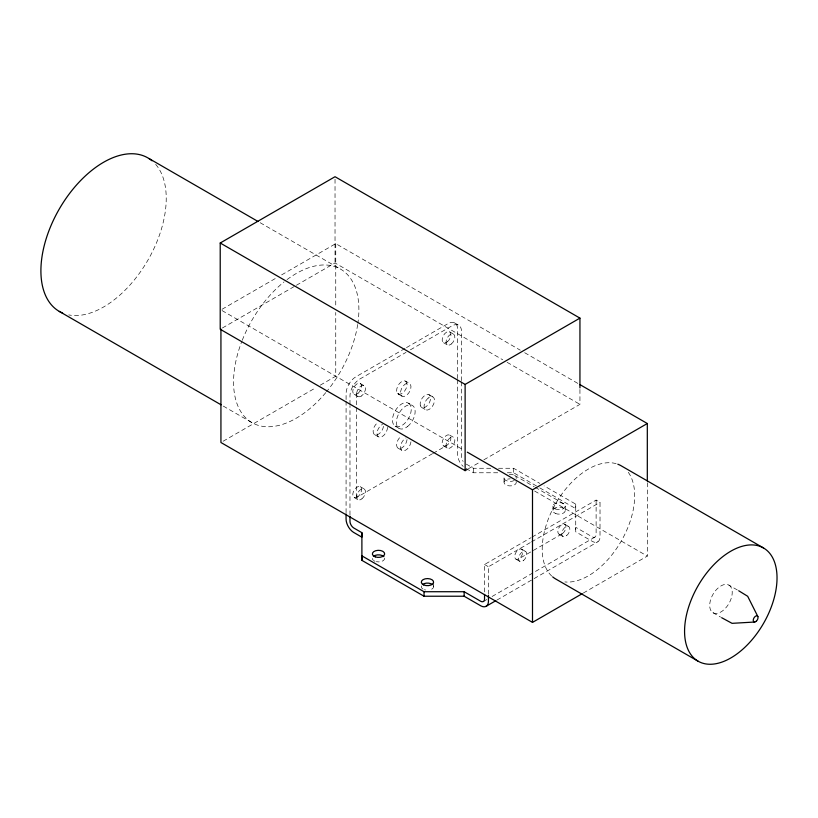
<?xml version="1.0" encoding="UTF-8"?>
<svg xmlns="http://www.w3.org/2000/svg" width="818" height="818" viewBox="0 0 818 818"><rect width="100%" height="100%" fill="white"/><g stroke="black" fill="none" stroke-linecap="round" stroke-linejoin="round"><path stroke-width="0.61" stroke-dasharray="4.09 3.07" d="M346.075 512.681L346.086 400.83M346.086 399.562L346.086 393.202A13.845 7.996 -60 0 1 355.861 376.812L405.401 348.223M349.971 514.941L349.981 405.626M349.981 404.358L349.981 395.462A13.845 7.996 -60 0 1 359.756 379.071L406.004 352.384M484.532 591.935L484.542 564.502L530.943 537.723M488.438 594.195L488.448 566.762L530.422 542.518M532.048 537.078L596.117 500.084L600.023 502.344L600.013 537.262A11.033 6.37 60 0 1 592.6 541.536L575.729 531.812L575.729 504.144L544.123 485.892M222.036 309.286L277.241 277.425M281.658 274.868L335.748 243.641L520.258 350.165M222.424 327.977L295.288 285.911M296.392 285.267L335.032 262.967L502.722 359.777M223.14 441.229L315.881 387.691M320.298 385.145L335.748 376.219L335.748 312.476M406.505 347.589L448.336 323.437A13.845 7.996 -60 0 1 457.63 328.805L457.64 378.55M410.401 349.838L452.242 325.687A13.845 7.996 -60 0 1 461.536 331.055L461.536 380.626M432.528 453.653L356.945 497.303A6.227 3.599 -60 0 1 353.386 491.659A6.227 3.599 -60 0 1 360.942 487.293A6.227 3.599 -60 0 1 357.384 497.047M433.151 453.295L446.771 445.432A6.227 3.599 -60 0 0 450.329 435.687A6.227 3.599 -60 0 0 442.773 440.043A6.227 3.599 -60 0 0 446.331 445.687M468.438 468.734L479.481 462.364M483.888 459.808L579.942 404.358L579.942 389.143M531.536 541.884L600.023 502.344M561.69 534.082L518.561 558.98A5.767 3.333 -60 0 1 515.268 553.755A5.767 3.333 -60 0 1 522.262 549.716A5.767 3.333 -60 0 1 518.97 558.745M483.264 601.588L486.853 599.522M492.099 596.486L595.105 537.017M496.935 600.064L597.999 541.71M583.285 593.07L647.314 556.097L647.314 482.16M466.28 464.113L473.469 468.264L491.025 468.264M498.551 468.264L513.602 468.264L539.757 483.366M466.117 468.52L473.469 472.773L498.551 472.773M507.324 472.773L513.602 472.773L538.673 487.242M395.145 426.117L399.041 428.366M524.675 352.711L578.817 383.969M454.43 322.834L459.01 325.482M507.129 362.323L579.942 404.358M449.552 331.801L453.448 334.061M260.175 222.721L340.544 269.122M443.56 342.722L447.456 344.971M405.595 381.147A7.382 4.264 -60 0 1 403.141 392.609A7.382 4.264 -60 0 1 396.832 388.785A7.382 4.264 -60 0 1 405.595 381.147L409.491 383.407A7.382 4.264 -60 0 1 407.047 394.869A7.382 4.264 -60 0 1 400.738 391.035A7.382 4.264 -60 0 1 409.491 383.407M428.929 394.624L432.834 396.883M398.305 393.979L402.211 396.239L397.773 393.632L402.027 396.137M421.464 407.344L425.37 409.593M728.94 585.126A15.931 9.192 -60 0 1 723.869 609.809A15.931 9.192 -60 0 1 710.096 601.803A15.931 9.192 -60 0 1 728.94 585.126L737.611 590.136M360.155 383.417L364.061 385.667M449.706 435.115L453.612 437.364A6.227 3.599 -60 0 1 451.546 447.037A6.227 3.599 -60 0 1 446.219 443.806A6.227 3.599 -60 0 1 453.612 437.364M539.757 487.876L575.729 508.643L575.729 504.144M514.604 475.422L534.185 486.72M535.176 487.303L563.541 503.673M222.036 310.564L462.896 449.624M534.624 491.035L647.314 556.097M354.163 394.327L358.069 396.577M443.56 445.943L447.456 448.192M564.676 524.205L568.571 526.455M712.989 612.702L720.576 617.079M559.123 534.307L563.029 536.567M374.603 434.624L378.499 436.873M398.121 448.203L402.027 450.452M521.547 549.103L525.442 551.352M515.994 559.215L519.9 561.465M223.294 406.096L251.913 422.62M360.155 486.638L364.061 488.888M484.542 564.502L488.448 566.762M354.163 497.548L358.069 499.798M408.571 403.233A13.262 7.659 -60 0 1 404.174 423.836A13.262 7.659 -60 0 1 392.824 416.955A13.262 7.659 -60 0 1 408.571 403.233L412.139 405.309M596.117 500.084L596.117 534.573A5.522 3.19 60 0 1 592.406 536.935L575.729 527.303L575.729 531.812M565.228 506.076L565.228 510.575M552.958 506.158L552.958 510.667M513.602 468.264L513.602 472.773M504.021 477.906L504.021 482.416M473.469 468.264L473.469 472.773M461.536 381.894L461.546 456.873A5.522 3.19 60 0 0 463.121 461.403M457.64 379.818L457.651 455.074A11.033 6.37 60 0 0 463.182 466.444M433.591 583.203L433.591 586.578M356.658 393.54L356.658 406.536M356.658 407.589L356.658 497.017M335.748 243.641L335.748 307.374M335.032 179.254L335.032 262.967M155.676 164.357A88.62 51.166 -60 0 1 147.874 260.226A88.62 51.166 -60 0 1 68.753 314.91M287.026 279.603A88.62 51.166 -60 0 1 357.885 323.233M357.691 324.501A88.62 51.166 -60 0 1 326.546 391.699M325.769 392.63A88.62 51.166 -60 0 1 251.3 422.252A88.62 51.166 -60 0 1 241.811 341.392M242.261 340.257A88.62 51.166 -60 0 1 283.999 281.954M628.296 472.334A65.379 37.751 -60 0 1 621.097 541.352A65.379 37.751 -60 0 1 564.901 581.935M551.721 576.036A65.379 37.751 -60 0 1 555.8 503.438A65.379 37.751 -60 0 1 616.639 463.816M387.456 427.344A7.382 4.264 -60 0 1 382.241 436.536A7.382 4.264 -60 0 1 377.016 433.376A7.382 4.264 -60 0 1 382.497 424.337M509.317 474.358A6.135 3.538 0 0 1 516.189 478.52M514.277 480.493A6.135 3.538 0 0 1 506.158 480.555A6.135 3.538 0 0 1 505.043 475.902M433.458 585.882A6.135 3.538 0 0 1 432.886 588.275L431.792 589.134A6.135 3.538 0 0 1 429.194 590.023M425.575 589.993A6.135 3.538 0 0 1 424.46 589.717M423.008 589.062A6.135 3.538 0 0 1 421.618 587.713L421.331 586.843A6.135 3.538 0 0 1 421.423 585.964M383.478 426.331A7.382 4.264 -60 0 1 377.814 434.552A7.382 4.264 -60 0 1 373.12 431.117A7.382 4.264 -60 0 1 378.08 422.385M407.037 439.593A7.382 4.264 -60 0 1 401.853 447.865A7.382 4.264 -60 0 1 396.679 445.575A7.382 4.264 -60 0 1 400.564 436.74M410.943 441.853A7.382 4.264 -60 0 1 405.237 450.391A7.382 4.264 -60 0 1 400.554 446.648A7.382 4.264 -60 0 1 406.014 437.916M384.644 558.152A6.135 3.538 0 0 1 376.352 561.69M375.002 561.271A6.135 3.538 0 0 1 374.071 560.811M373.499 560.402A6.135 3.538 0 0 1 372.384 558.418M516.086 481.454A6.135 3.538 0 0 1 511.199 485.861A6.135 3.538 0 0 1 504.041 482.651A6.135 3.538 0 0 1 510.238 478.827M428.243 398.039L427.497 398.714A7.382 4.264 -60 0 0 425.728 409.818A7.382 4.264 -60 0 0 434.307 402.078A7.382 4.264 -60 0 0 428.243 398.039M361.28 396.076L360.84 396.331A6.227 3.599 -60 0 1 357.282 390.687A6.227 3.599 -60 0 1 364.838 386.331A6.227 3.599 -60 0 1 361.28 396.076M420.432 405.871L420.237 405.114A7.382 4.264 -60 0 1 426.914 394.45A7.382 4.264 -60 0 1 429.113 403.151A7.382 4.264 -60 0 1 420.432 405.871M451.331 344A6.227 3.599 -60 0 0 453.755 334.245A6.227 3.599 -60 0 0 446.28 340.308A6.227 3.599 -60 0 0 451.331 344M447.426 341.74A6.227 3.599 -60 0 0 449.859 331.985A6.227 3.599 -60 0 0 442.374 338.049A6.227 3.599 -60 0 0 447.426 341.74M361.934 498.827A6.227 3.599 -60 0 0 364.368 489.072A6.227 3.599 -60 0 0 356.893 495.135A6.227 3.599 -60 0 0 361.934 498.827M555.33 508.919A6.135 3.538 0 0 0 565.177 506.598A6.135 3.538 0 0 0 556.782 502.835A6.135 3.538 0 0 0 555.33 508.919M407.62 426.475A13.262 7.659 -60 0 0 412.793 405.708A13.262 7.659 -60 0 0 396.863 418.611A13.262 7.659 -60 0 0 407.62 426.475M555.33 513.418A6.135 3.538 0 0 0 565.177 511.107A6.135 3.538 0 0 0 556.782 507.344A6.135 3.538 0 0 0 555.33 513.418M562.702 533.408A5.767 3.333 -60 0 0 564.952 524.379A5.767 3.333 -60 0 0 558.029 529.992A5.767 3.333 -60 0 0 562.702 533.408M566.608 535.657A5.767 3.333 -60 0 0 568.858 526.628A5.767 3.333 -60 0 0 561.935 532.242A5.767 3.333 -60 0 0 566.608 535.657M358.039 393.356A6.227 3.599 -60 0 0 360.462 383.601A6.227 3.599 -60 0 0 352.987 389.665A6.227 3.599 -60 0 0 358.039 393.356M523.275 560.719A5.767 3.323 -60 0 0 525.862 551.629A5.767 3.323 -60 0 0 518.878 556.884A5.767 3.323 -60 0 0 523.275 560.719"/><path stroke-width="1.23" d="M346.075 513.96L346.065 519.041A11.033 6.37 60 0 0 353.488 532.324L361.893 537.191L361.893 532.682L353.683 527.937A5.522 3.19 60 0 1 349.971 521.291L349.971 516.209M488.438 595.443L488.438 601.68A11.033 6.37 60 0 1 481.025 605.954L464.154 596.23L424.031 596.23L361.893 560.361L361.893 532.682M484.532 594.43L484.532 599.42A5.522 3.19 60 0 1 480.841 601.342L464.154 591.721L424.031 591.721L361.893 555.851L361.893 560.361M467.334 469.379L465.125 470.647L220.216 329.255L220.216 243.007L335.032 176.719L579.942 318.12L579.942 387.875M220.216 243.007L465.125 384.409L579.942 318.12M467.313 452.17L532.498 489.808L647.314 423.519L647.314 480.882M485.882 606.435L495.831 600.698M220.932 329.051L220.932 442.507L532.498 622.386L582.181 593.704M754.717 622.028L732.038 623.336L721.66 617.702M579.921 384.603L647.314 423.519M257.967 221.453L147.874 157.884A88.62 51.166 -60 0 0 57.659 211.893A88.62 51.166 -60 0 0 62.628 313.059M763.542 547.999A65.379 37.751 -60 0 0 686.159 616.465A65.379 37.751 -60 0 0 742.693 649.308A65.379 37.751 -60 0 0 763.542 547.999L621.189 465.81A65.379 37.751 -60 0 0 617.825 464.225M738.695 590.76L747.683 596.291L757.877 616.578M698.061 661.179L555.708 578.991A65.379 37.751 -60 0 1 552.661 576.864M59.254 311.392L221.095 404.828M532.498 489.808L532.498 622.386M465.125 384.409L465.125 470.647M464.154 591.721L464.154 596.23M424.031 591.721L424.031 596.23M148.948 158.539A88.62 51.166 -60 0 1 152.005 160.768M373.407 556.414A6.135 3.538 0 0 1 383.877 556.639M422.517 584.522A6.135 3.538 0 0 1 432.487 584.594M423.693 584.921A6.135 3.538 0 0 0 433.54 582.6A6.135 3.538 0 0 0 425.145 578.837A6.135 3.538 0 0 0 423.693 584.921M375.257 556.864A6.135 3.538 0 0 0 384.654 554.001A6.135 3.538 0 0 0 375.656 550.729A6.135 3.538 0 0 0 375.257 556.864M756.261 621.261A3.405 1.963 -60 0 0 757.345 615.985A3.405 1.963 -60 0 0 753.317 619.553A3.405 1.963 -60 0 0 756.261 621.261"/></g></svg>
